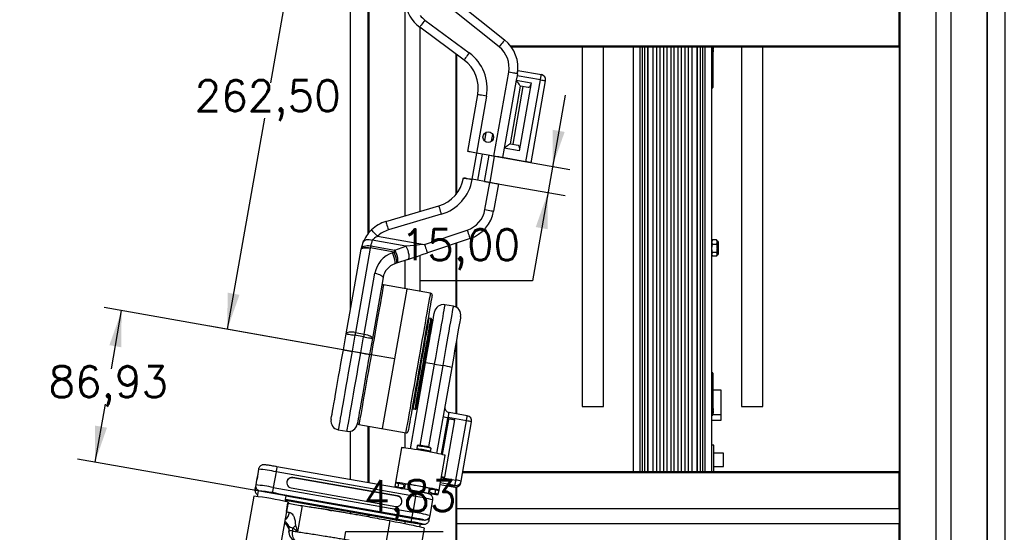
# Model space of a CAD drawing. Header units: millimetres. Extents: x 0 to 1189, y 0 to 841.
# Drawn here: x 328.1 to 439.5, y 509.5 to 567.4 of the extents above; entities that cross this region are included whole.
import ezdxf

# ---------------------------------------------------------------- set-up
doc = ezdxf.new("R2010")
doc.units = ezdxf.units.MM
doc.layers.get('0').update_dxf_attribs({"lineweight": 18})
doc.layers.add('尺寸线层', color=3, linetype='Continuous', lineweight=18)
doc.styles.get("Standard").update_dxf_attribs({"font": 'txt.shx'})
doc.dimstyles.new('ISO-25', dxfattribs={"dimtxt": 2.5, "dimasz": 2.5, "dimexe": 1.25, "dimexo": 0.625, "dimtad": 1, "dimtxsty": 'Standard', "dimcen": 2.5, "dimdle": 5, "dimadec": 0, "dimazin": 0, "dimtfac": 1, "dimtmove": 0, "dimatfit": 3, "dimfxl": 1, "dimarcsym": 0})

# ---------------------------------------------------------------- blocks, each defined once
blk = doc.blocks.new('*X6')
at = {"layer": '尺寸线层', "linetype": 'Continuous', "transparency": 16777216}
for points in [[(360.69, 584.16), (359.31, 580.26), (360.65, 580.03)], [(351.57, 532.46), (351.61, 536.6), (352.95, 536.36)]]:
    blk.add_hatch(color=0, dxfattribs=at).paths.add_polyline_path(points, flags=0)
at = {"layer": '尺寸线层', "color": 0, "linetype": 'Continuous', "transparency": 16777216}
for p, q in [((356.48, 560.31), (360.69, 584.16)), ((373.75, 581.86), (358.72, 584.51)), ((355.78, 556.31), (351.57, 532.46)), ((367.84, 529.59), (349.6, 532.81))]:
    blk.add_line(p, q, dxfattribs=at)
at = {"layer": '尺寸线层', "color": 0, "transparency": 16777216, "insert": (356.13, 558.31), "char_height": 3.5, "width": 25, "attachment_point": 5}
blk.add_mtext('262,50', dxfattribs=at)
blk = doc.blocks.new('*X7')
at = {"layer": '尺寸线层', "linetype": 'Continuous', "transparency": 16777216}
for points in [[(339.63, 534.57), (339.59, 530.43), (338.25, 530.67)], [(336.61, 517.45), (337.98, 521.35), (336.64, 521.58)]]:
    blk.add_hatch(color=0, dxfattribs=at).paths.add_polyline_path(points, flags=0)
at = {"layer": '尺寸线层', "color": 0, "linetype": 'Continuous', "transparency": 16777216}
for p, q in [((367.84, 529.59), (337.66, 534.91)), ((338.47, 528.01), (339.63, 534.57)), ((337.76, 524.01), (336.61, 517.45)), ((358.22, 513.63), (334.64, 517.79))]:
    blk.add_line(p, q, dxfattribs=at)
at = {"layer": '尺寸线层', "color": 0, "transparency": 16777216, "insert": (338.12, 526.01), "char_height": 3.5, "width": 20, "attachment_point": 5}
blk.add_mtext('86,93', dxfattribs=at)
blk = doc.blocks.new('*X10')
at = {"layer": '尺寸线层', "linetype": 'Continuous', "transparency": 16777216}
for points in [[(388.31, 550.86), (389.69, 554.76), (388.35, 555)], [(387.79, 547.91), (387.76, 543.77), (386.42, 544.01)]]:
    blk.add_hatch(color=0, dxfattribs=at).paths.add_polyline_path(points, flags=0)
at = {"layer": '尺寸线层', "color": 0, "linetype": 'Continuous', "transparency": 16777216}
for p, q in [((389.73, 558.9), (386.04, 537.95)), ((381.15, 552.12), (390.28, 550.51)), ((380.63, 549.17), (389.76, 547.56)), ((386.04, 537.95), (373.29, 537.95))]:
    blk.add_line(p, q, dxfattribs=at)
at = {"layer": '尺寸线层', "color": 0, "transparency": 16777216, "insert": (377.91, 541.48), "char_height": 3.5, "width": 18.5, "attachment_point": 5}
blk.add_mtext('15,00', dxfattribs=at)
blk = doc.blocks.new('*X11')
at = {"layer": '尺寸线层', "linetype": 'Continuous', "transparency": 16777216}
for points in [[(363.36, 500.52), (363.4, 504.66), (364.74, 504.42)], [(363.19, 499.57), (361.81, 495.67), (363.15, 495.44)]]:
    blk.add_hatch(color=0, dxfattribs=at).paths.add_polyline_path(points, flags=0)
at = {"layer": '尺寸线层', "color": 0, "linetype": 'Continuous', "transparency": 16777216}
for p, q in [((361.77, 491.54), (364.97, 509.61)), ((364.97, 509.61), (375.97, 509.61)), ((365.72, 500.11), (361.39, 500.87)), ((365.55, 499.15), (361.22, 499.92))]:
    blk.add_line(p, q, dxfattribs=at)
at = {"layer": '尺寸线层', "color": 0, "transparency": 16777216, "insert": (372.22, 513.14), "char_height": 3.5, "width": 15, "attachment_point": 5}
blk.add_mtext('4,83', dxfattribs=at)

msp = doc.modelspace()

# ---------------------------------------------------------------- linework, layer by layer
at = {"color": 7, "linetype": 'Continuous', "lineweight": 15}
for p, q in [((365.474, 534.6265), (365.474, 633.3483)), ((439.474, 455.3483), (439.474, 633.3483)), ((367.474, 543.2373), (367.474, 631.3483)), ((371.624, 631.3483), (371.624, 545.2772)), ((431.624, 631.3483), (431.624, 455.3483)), ((433.324, 631.3483), (433.324, 455.3483)), ((437.474, 455.3483), (437.474, 631.3483)), ((377.3279, 569.6077), (382.9052, 565.1537)), ((382.2812, 564.3723), (377.269, 568.375)), ((427.474, 564.4483), (427.474, 568.4983)), ((373.902, 567.4031), (378.9107, 563.6881)), ((378.3149, 562.8849), (373.3062, 566.5999)), ((373.324, 566.5868), (373.324, 545.7829)), ((377.474, 563.5086), (377.474, 547.7903)), ((427.474, 564.3483), (383.6674, 564.3483)), ((391.674, 564.3483), (391.674, 523.7483)), ((394.074, 523.7483), (394.074, 564.3483)), ((397.424, 564.3483), (397.424, 516.3483)), ((398.474, 516.3483), (398.474, 564.3483)), ((399.074, 564.3483), (399.074, 516.3483)), ((399.674, 516.3483), (399.674, 564.3483)), ((400.074, 564.3483), (400.074, 516.3483)), ((400.474, 516.3483), (400.474, 564.3483)), ((400.874, 564.3483), (400.874, 516.3483)), ((401.274, 516.3483), (401.274, 564.3483)), ((401.674, 564.3483), (401.674, 516.3483)), ((402.074, 516.3483), (402.074, 564.3483)), ((402.474, 564.3483), (402.474, 516.3483)), ((402.874, 516.3483), (402.874, 564.3483)), ((403.274, 564.3483), (403.274, 516.3483)), ((403.674, 516.3483), (403.674, 564.3483)), ((404.074, 564.3483), (404.074, 516.3483)), ((404.674, 516.3483), (404.674, 564.3483)), ((405.274, 564.3483), (405.274, 516.3483)), ((406.324, 516.3483), (406.324, 564.3483)), ((406.444, 564.3483), (406.444, 559.7883)), ((406.524, 564.2983), (406.444, 564.2983)), ((406.444, 564.0883), (406.524, 564.0883)), ((406.524, 564.0083), (406.444, 564.0083)), ((406.444, 563.7983), (406.524, 563.7983)), ((406.524, 564.0883), (406.524, 564.2983)), ((406.524, 563.7983), (406.524, 564.0083)), ((409.674, 564.3483), (409.674, 523.7483)), ((412.074, 523.7483), (412.074, 564.3483)), ((427.474, 564.3483), (427.474, 564.4483)), ((427.474, 564.3483), (427.474, 516.3483)), ((381.6921, 552.0279), (383.3635, 561.5071)), ((384.3484, 561.3335), (384.3092, 561.1115)), ((384.4134, 561.7023), (387.0545, 561.2366)), ((384.2224, 560.6191), (382.8679, 552.9375)), ((384.3092, 561.1115), (384.2224, 560.6191)), ((384.2224, 560.6191), (385.9109, 560.3213)), ((386.9503, 560.6458), (384.3092, 561.1115)), ((385.9109, 560.3213), (384.5564, 552.6398)), ((385.318, 551.3886), (386.9503, 560.6458)), ((385.9089, 551.2844), (387.5412, 560.5416)), ((383.5503, 553.4265), (384.6964, 559.9262)), ((384.9609, 559.8796), (383.8148, 553.3798)), ((385.564, 559.7732), (384.6964, 559.9262)), ((406.404, 559.7483), (406.324, 559.7483)), ((406.404, 559.7883), (406.444, 559.7883)), ((406.404, 559.7483), (406.404, 559.7883)), ((378.7377, 552.5489), (379.8712, 558.9775)), ((380.856, 558.8039), (379.7225, 552.3752)), ((379.2508, 549.4121), (379.7717, 552.3665)), ((381.6921, 552.0279), (379.7225, 552.3752)), ((382.8679, 552.9375), (382.6769, 551.8543)), ((384.5564, 552.6398), (382.8679, 552.9375)), ((383.5503, 553.4265), (384.4179, 553.2735)), ((381.7413, 552.0192), (381.2204, 549.0648)), ((385.318, 551.3886), (382.6769, 551.8543)), ((378.2611, 549.5583), (378.266, 549.5858)), ((379.2508, 549.4121), (379.2459, 549.3847)), ((381.2204, 549.0648), (379.2508, 549.4121)), ((380.6777, 545.9868), (381.2204, 549.0648)), ((382.2052, 548.8912), (381.6625, 545.8132)), ((369.4851, 544.641), (375.4623, 546.4189)), ((375.7474, 545.4604), (369.7702, 543.6825)), ((373.8554, 542.0398), (378.6806, 543.6646)), ((371.7561, 541.8467), (367.9566, 542.5167)), ((368.5518, 542.9749), (373.8554, 542.0398)), ((378.9998, 542.7169), (374.1745, 541.0921)), ((406.3946, 542.5707), (406.324, 542.4483)), ((406.324, 542.3181), (406.3954, 542.5707)), ((406.3954, 542.0654), (406.324, 542.3181)), ((406.3954, 542.5707), (406.3867, 542.5452)), ((406.8338, 542.5707), (406.3954, 542.5707)), ((406.8338, 542.5707), (406.9053, 542.3181)), ((406.8426, 542.5452), (406.8338, 542.5707)), ((406.9053, 542.3181), (406.8338, 542.0654)), ((406.9053, 542.4483), (406.8346, 542.5707)), ((406.9053, 542.3181), (406.9053, 542.4483)), ((406.9053, 541.6483), (406.9053, 542.3181)), ((365.0036, 531.9588), (366.6863, 541.5016)), ((367.7259, 541.6392), (366.0433, 532.0964)), ((370.4396, 541.1823), (367.7297, 541.6601)), ((367.7711, 541.8951), (370.481, 541.4173)), ((370.481, 541.4173), (371.7561, 541.8467)), ((377.474, 542.2031), (377.474, 534.9318)), ((406.324, 541.6043), (406.3954, 542.0654)), ((406.3954, 541.1431), (406.324, 541.6043)), ((406.3954, 542.0654), (406.8338, 542.0654)), ((406.8338, 542.0654), (406.9046, 541.6483)), ((406.9053, 541.6043), (406.8338, 541.1431)), ((406.9046, 541.6483), (406.9053, 541.6043)), ((406.9053, 540.9345), (406.9053, 541.6043)), ((407.0573, 541.6483), (407.0573, 542.315)), ((407.0573, 540.9816), (407.0573, 541.6483)), ((370.2363, 541.1138), (370.4396, 541.1823)), ((371.9789, 540.3527), (370.7038, 539.9234)), ((371.624, 540.2332), (371.624, 537.0487)), ((373.324, 540.8057), (373.324, 536.7489)), ((406.324, 540.9345), (406.3954, 541.1431)), ((406.3954, 540.726), (406.324, 540.9345)), ((406.324, 540.8483), (406.3946, 540.726)), ((406.8338, 541.1431), (406.3954, 541.1431)), ((406.8338, 540.726), (406.3954, 540.726)), ((406.8338, 541.1431), (406.9053, 540.9345)), ((406.9053, 540.9345), (406.8338, 540.726)), ((406.8346, 540.726), (406.9053, 540.8483)), ((406.9053, 540.8483), (406.9053, 540.9345)), ((370.7038, 539.9234), (370.5005, 539.8549)), ((367.0281, 531.9227), (368.2393, 538.7916)), ((369.1692, 538.3068), (367.958, 531.4378)), ((374.543, 536.5339), (369.225, 537.4716)), ((377.1268, 535.0629), (376.142, 535.2366)), ((374.5886, 533.6827), (374.3522, 533.7244)), ((364.6845, 530.1489), (365.0036, 531.9588)), ((365.9884, 531.7851), (365.6693, 529.9752)), ((366.9732, 531.6115), (365.9884, 531.7851)), ((366.0433, 532.0964), (367.0281, 531.9227)), ((366.6541, 529.8016), (366.9732, 531.6115)), ((367.958, 531.4378), (367.6389, 529.6279)), ((377.474, 531.2731), (377.474, 522.9129)), ((365.6693, 529.9752), (366.6541, 529.8016)), ((372.2579, 518.9676), (373.9701, 528.6777)), ((374.9596, 528.5309), (375.9444, 528.3573)), ((376.9245, 528.1568), (375.2123, 518.4466)), ((406.324, 527.5483), (406.404, 527.5483)), ((406.404, 527.5083), (406.404, 527.5483)), ((406.404, 527.5083), (406.404, 522.7883)), ((406.404, 527.5083), (406.444, 527.5083)), ((406.444, 527.5083), (406.444, 522.7883)), ((373.324, 525.0364), (373.324, 525.0136)), ((407.374, 525.5683), (406.444, 525.5683)), ((407.374, 522.8028), (407.374, 525.5683)), ((372.5463, 523.4824), (372.7826, 523.4407)), ((391.674, 523.7483), (392.874, 523.7483)), ((392.874, 523.7483), (394.074, 523.7483)), ((406.524, 523.4983), (406.444, 523.4983)), ((406.524, 523.2883), (406.524, 523.4983)), ((409.674, 523.7483), (410.874, 523.7483)), ((410.874, 523.7483), (412.074, 523.7483)), ((376.4521, 522.399), (375.7362, 518.3391)), ((376.5338, 522.486), (376.5165, 522.3875)), ((376.5165, 522.3875), (377.2889, 522.2513)), ((378.5841, 522.1245), (376.5338, 522.486)), ((378.6854, 522.6993), (376.6352, 523.0608)), ((378.6854, 522.6993), (378.6854, 522.699)), ((406.324, 522.7483), (406.404, 522.7483)), ((406.444, 522.7883), (406.404, 522.7883)), ((406.404, 522.7483), (406.404, 522.7883)), ((406.444, 523.2883), (406.524, 523.2883)), ((406.524, 523.2083), (406.444, 523.2083)), ((406.444, 522.9983), (406.524, 522.9983)), ((407.374, 522.8028), (406.444, 522.8028)), ((406.524, 522.9983), (406.524, 523.2083)), ((407.374, 522.2083), (407.374, 522.8028)), ((366.4467, 521.7147), (371.7646, 520.777)), ((367.474, 515.1255), (367.474, 521.5336)), ((376.5524, 522.2705), (375.8546, 518.313)), ((376.1432, 515.754), (377.2889, 522.2513)), ((376.5335, 522.163), (376.4786, 522.1727)), ((377.4037, 515.4303), (378.5841, 522.1245)), ((377.9917, 515.31), (379.1721, 522.0042)), ((406.324, 522.2083), (407.374, 522.2083)), ((364.1064, 521.112), (365.0912, 520.9383)), ((365.474, 515.4781), (365.474, 520.9452)), ((371.624, 520.8018), (371.624, 519.0597)), ((371.2636, 519.0875), (370.5693, 515.1497)), ((373.0344, 519.2828), (372.9754, 518.9481)), ((373.0247, 518.9394), (373.0082, 518.846)), ((373.1506, 519.3643), (373.0348, 519.2833)), ((374.5902, 519.0091), (374.5091, 519.1248)), ((374.5314, 518.6737), (374.5904, 519.0084)), ((406.554, 519.3883), (406.324, 519.3883)), ((406.554, 516.3483), (406.554, 519.3883)), ((374.4657, 518.589), (374.4822, 518.6824)), ((375.4933, 514.2815), (376.1877, 518.2193)), ((407.634, 518.4533), (406.554, 518.4533)), ((407.634, 516.9633), (407.634, 518.4533)), ((372.9338, 514.1628), (357.1769, 516.9411)), ((406.554, 516.9633), (407.634, 516.9633)), ((355.0045, 516.1382), (354.877, 515.4154)), ((355.0965, 516.6599), (355.0045, 516.1382)), ((357.0756, 516.3664), (356.7631, 514.5944)), ((372.8325, 513.588), (357.0756, 516.3664)), ((358.9884, 515.6969), (358.9931, 515.7237)), ((370.8061, 513.6131), (358.9884, 515.6969)), ((370.8108, 513.64), (358.9931, 515.7237)), ((375.7647, 515.8208), (376.1432, 515.754)), ((427.474, 516.3483), (378.1748, 516.3483)), ((427.474, 516.2483), (427.474, 516.3483)), ((427.474, 512.1983), (427.474, 516.2483)), ((354.784, 514.8879), (354.6988, 514.4046)), ((354.8768, 515.4144), (354.784, 514.8879)), ((356.7631, 514.5944), (372.52, 511.816)), ((358.7848, 514.5424), (370.6025, 512.4586)), ((370.5693, 515.1497), (370.4841, 514.6664)), ((371.4853, 514.5857), (371.5377, 514.8831)), ((371.6526, 514.9587), (371.5551, 514.4059)), ((375.6082, 514.9327), (377.2645, 514.6407)), ((377.2645, 514.6407), (377.2645, 514.6409)), ((377.2967, 514.8235), (377.3391, 514.8174)), ((377.474, 514.6409), (377.474, 512.1983)), ((377.9595, 515.1274), (377.9917, 515.31)), ((354.5584, 513.6082), (353.5169, 507.7015)), ((355.0738, 514.2278), (354.958, 513.5709)), ((358.1093, 513.0153), (358.2252, 513.6722)), ((358.2185, 513.6343), (372.3997, 511.1338)), ((370.8061, 513.6131), (370.8108, 513.64)), ((372.8325, 513.588), (372.52, 511.816)), ((374.3059, 513.8818), (374.41, 514.4725)), ((374.4397, 514.0648), (374.4921, 514.3621)), ((375.4081, 513.7981), (375.4933, 514.2815)), ((358.4374, 512.938), (357.3959, 507.0314)), ((358.1333, 513.151), (372.3145, 510.6504)), ((358.2479, 511.8614), (358.4215, 512.8458)), ((360.0132, 512.544), (359.4925, 509.5906)), ((374.4802, 511.415), (374.7926, 513.187)), ((365.474, 511.6664), (365.474, 511.8566)), ((367.474, 511.3034), (367.474, 511.504)), ((374.3949, 510.9316), (374.4802, 511.415)), ((427.474, 512.1983), (377.474, 512.1983)), ((377.474, 512.1983), (377.474, 510.4983)), ((427.474, 512.1983), (427.474, 510.4983)), ((369.9165, 510.8459), (369.3957, 507.8926)), ((371.624, 510.7722), (371.624, 510.5156)), ((372.3145, 510.6507), (372.3145, 510.6504)), ((372.3998, 511.134), (372.3997, 511.1338)), ((373.324, 510.4847), (373.324, 510.1507)), ((427.474, 510.4983), (377.474, 510.4983)), ((377.474, 510.4983), (377.474, 506.4483)), ((427.474, 506.4483), (427.474, 510.4983)), ((358.5103, 509.5305), (358.5445, 509.7241)), ((373.8232, 509.9928), (373.299, 507.0199))]:
    msp.add_line(p, q, dxfattribs=at)
at = {"color": 8, "linetype": 'Continuous', "lineweight": 15}
for p, q in [((367.574, 631.3483), (367.574, 543.3592)), ((427.574, 631.3483), (427.574, 455.3483)), ((437.374, 631.3483), (437.374, 455.3483)), ((377.374, 563.5828), (377.374, 547.6674)), ((427.474, 564.4483), (383.5939, 564.4483)), ((398.224, 516.3483), (398.224, 564.3483)), ((398.7384, 516.3483), (398.7384, 564.3483)), ((399.0454, 564.3483), (399.0454, 516.3483)), ((404.7025, 516.3483), (404.7025, 564.3483)), ((405.0096, 564.3483), (405.0096, 516.3483)), ((405.524, 564.3483), (405.524, 516.3483)), ((406.404, 564.3483), (406.404, 559.7883)), ((406.324, 559.7883), (406.404, 559.7883)), ((380.7945, 554.7119), (380.6253, 553.752)), ((381.4288, 553.7022), (381.5667, 554.4839)), ((380.3626, 552.2623), (379.8417, 549.3079)), ((380.6295, 549.169), (381.1505, 552.1234)), ((377.374, 542.1695), (377.374, 534.9853)), ((377.374, 530.706), (377.374, 522.9305)), ((374.9596, 528.5309), (373.3396, 519.3436)), ((374.3244, 519.17), (375.9444, 528.3573)), ((406.324, 527.5083), (406.404, 527.5083)), ((406.404, 522.7883), (406.324, 522.7883)), ((367.574, 521.516), (367.574, 515.1078)), ((375.7474, 515.7223), (377.4037, 515.4303)), ((427.474, 516.2483), (378.1572, 516.2483)), ((370.8691, 514.6353), (370.9418, 515.0472)), ((375.6082, 514.9329), (377.2645, 514.6409)), ((377.2967, 514.8235), (375.6404, 515.1155)), ((377.374, 514.6316), (377.374, 455.3483)), ((372.413, 511.2092), (357.4189, 513.8531)), ((358.2185, 513.6346), (372.3998, 511.134)), ((375.1082, 514.3125), (375.0356, 513.9007)), ((358.1333, 513.1512), (372.3145, 510.6507)), ((372.3278, 510.7258), (358.1466, 513.2264)), ((358.2479, 511.8614), (358.2431, 511.8361)), ((367.574, 511.4863), (367.574, 511.285))]:
    msp.add_line(p, q, dxfattribs=at)
for p, q in [((369.1056, 521.2459), (371.884, 537.0028)), ((370.4948, 529.1243), (367.8358, 529.5932))]:
    msp.add_line(p, q)
at = {"color": 7, "linetype": 'Continuous', "lineweight": 15}
for points in [[(373.902, 567.4031), (373.7858, 567.2464), (373.674, 567.0957), (373.571, 566.9569), (373.4807, 566.8352), (373.4066, 566.7353), (373.3516, 566.661), (373.3177, 566.6153), (373.3062, 566.5999)], [(382.9052, 565.1537), (382.8932, 565.1387), (382.8577, 565.0943), (382.8, 565.022), (382.7224, 564.9249), (382.6279, 564.8064), (382.52, 564.6713), (382.4029, 564.5248), (382.2812, 564.3723)], [(378.9107, 563.6881), (378.7944, 563.5313), (378.6827, 563.3807), (378.5797, 563.2418), (378.4894, 563.1201), (378.4153, 563.0202), (378.3603, 562.946), (378.3264, 562.9003), (378.3149, 562.8849)], [(384.3484, 561.3335), (384.3294, 561.3368), (384.2734, 561.3467), (384.1824, 561.3628), (384.0599, 561.3844), (383.9107, 561.4107), (383.7404, 561.4407), (383.5557, 561.4733), (383.3635, 561.5071)], [(384.3484, 561.3335), (384.3622, 561.4119), (384.3748, 561.4838), (384.3861, 561.5474), (384.3956, 561.6015), (384.4033, 561.6449), (384.4088, 561.6766), (384.4122, 561.6959), (384.4134, 561.7023)], [(386.9503, 560.6458), (386.9706, 560.761), (386.9902, 560.8719), (387.0082, 560.974), (387.024, 561.0636), (387.037, 561.1371), (387.0466, 561.1917), (387.0525, 561.2253), (387.0545, 561.2366)], [(380.856, 558.8039), (380.6639, 558.8378), (380.4792, 558.8704), (380.3089, 558.9004), (380.1597, 558.9267), (380.0372, 558.9483), (379.9462, 558.9643), (379.8902, 558.9742), (379.8712, 558.9775)], [(379.7225, 552.3752), (379.5304, 552.4091), (379.3456, 552.4417), (379.1754, 552.4717), (379.0261, 552.498), (378.9036, 552.5196), (378.8126, 552.5356), (378.7566, 552.5455), (378.7377, 552.5489)], [(382.6769, 551.8543), (382.658, 551.8576), (382.6019, 551.8675), (382.5109, 551.8835), (382.3885, 551.9051), (382.2392, 551.9314), (382.069, 551.9615), (381.8842, 551.994), (381.6921, 552.0279)], [(385.9089, 551.2844), (385.9047, 551.2851), (385.8707, 551.2911), (385.8046, 551.3028), (385.7101, 551.3194), (385.5929, 551.3401), (385.4596, 551.3636), (385.318, 551.3886)], [(378.2611, 549.5583), (378.2801, 549.555), (378.3361, 549.5451), (378.4271, 549.529), (378.5496, 549.5074), (378.6988, 549.4811), (378.8691, 549.4511), (379.0538, 549.4185), (379.2459, 549.3847)], [(378.266, 549.5858), (378.2849, 549.5824), (378.3409, 549.5725), (378.4319, 549.5565), (378.5544, 549.5349), (378.7036, 549.5086), (378.8739, 549.4785), (379.0587, 549.446), (379.2508, 549.4121)], [(381.2204, 549.0648), (381.4125, 549.0309), (381.5973, 548.9983), (381.7675, 548.9683), (381.9168, 548.942), (382.0392, 548.9204), (382.1302, 548.9044), (382.1863, 548.8945), (382.2052, 548.8912)], [(375.4623, 546.4189), (375.4678, 546.4005), (375.484, 546.346), (375.5104, 546.2574), (375.5458, 546.1382), (375.589, 545.9929), (375.6383, 545.8272), (375.6918, 545.6474), (375.7474, 545.4604)], [(380.6777, 545.9868), (380.8698, 545.953), (381.0545, 545.9204), (381.2248, 545.8903), (381.374, 545.864), (381.4965, 545.8425), (381.5875, 545.8264), (381.6435, 545.8165), (381.6625, 545.8132)], [(369.4851, 544.641), (369.4905, 544.6226), (369.5068, 544.568), (369.5331, 544.4795), (369.5686, 544.3602), (369.6118, 544.215), (369.6611, 544.0493), (369.7145, 543.8695), (369.7702, 543.6825)], [(368.5518, 542.9749), (368.417, 543.1159), (368.2873, 543.2515), (368.1678, 543.3764), (368.0631, 543.4859), (367.9771, 543.5758), (367.9132, 543.6426), (367.8739, 543.6837), (367.8606, 543.6976)], [(378.6806, 543.6646), (378.7429, 543.4797), (378.8028, 543.302), (378.8579, 543.1381), (378.9063, 542.9945), (378.946, 542.8766), (378.9755, 542.7891), (378.9936, 542.7351), (378.9998, 542.7169)], [(366.9385, 542.3582), (366.9916, 542.4422), (367.073, 542.5109), (367.1801, 542.5619), (367.3095, 542.5936), (367.4568, 542.605), (367.6173, 542.5956), (367.7857, 542.5659), (367.9566, 542.5167)], [(366.6863, 541.5016), (366.7159, 541.559), (366.7822, 541.6075), (366.8827, 541.6452), (367.0135, 541.6708), (367.1696, 541.6832), (367.3449, 541.6819), (367.5328, 541.667), (367.7259, 541.6392)], [(366.6913, 541.5295), (366.7296, 541.6322), (366.804, 541.7241), (366.9118, 541.8016), (367.0487, 541.8619), (367.2096, 541.9025), (367.3882, 541.9219), (367.5778, 541.9194), (367.7711, 541.8951)], [(366.6913, 541.5295), (366.7212, 541.5866), (366.7877, 541.6346), (366.8882, 541.6716), (367.0189, 541.6963), (367.1747, 541.7076), (367.3496, 541.7052), (367.537, 541.6892), (367.7297, 541.6601)], [(367.7711, 541.8951), (367.7663, 541.8676), (367.7613, 541.8394), (367.7563, 541.8107), (367.7511, 541.7814), (367.7459, 541.7517), (367.7405, 541.7216), (367.7352, 541.691), (367.7297, 541.6601)], [(370.481, 541.4173), (370.4761, 541.3897), (370.4712, 541.3616), (370.4661, 541.3329), (370.461, 541.3036), (370.4557, 541.2739), (370.4504, 541.2438), (370.445, 541.2132), (370.4396, 541.1823)], [(370.481, 541.4173), (370.5855, 541.1984), (370.6765, 540.9574), (370.7478, 540.7107), (370.7948, 540.4747), (370.8143, 540.2654), (370.8048, 540.0968), (370.7672, 539.9801), (370.7038, 539.9234)], [(373.8554, 542.0398), (373.301, 541.9888), (372.7587, 541.9389), (372.2399, 541.8912), (371.7561, 541.8467)], [(371.7561, 541.8467), (371.8605, 541.6278), (371.9515, 541.3868), (372.0229, 541.1401), (372.0699, 540.9041), (372.0893, 540.6948), (372.0799, 540.5261), (372.0422, 540.4095), (371.9789, 540.3527)], [(373.8554, 542.0398), (373.9176, 541.8549), (373.9775, 541.6771), (374.0327, 541.5133), (374.081, 541.3696), (374.1207, 541.2518), (374.1502, 541.1642), (374.1684, 541.1103), (374.1745, 541.0921)], [(370.5005, 539.8549), (370.5263, 539.8917), (370.5336, 539.9771), (370.5222, 540.1066), (370.4925, 540.2731), (370.4463, 540.4679), (370.3859, 540.6806), (370.3147, 540.8998), (370.2363, 541.1138)], [(370.7038, 539.9234), (370.7295, 539.9602), (370.7369, 540.0456), (370.7254, 540.175), (370.6958, 540.3416), (370.6496, 540.5364), (370.5892, 540.7491), (370.5179, 540.9683), (370.4396, 541.1823)], [(371.9789, 540.3527), (372.4849, 540.5231), (373.0275, 540.7058), (373.5947, 540.8968), (374.1745, 541.0921)], [(368.2393, 538.7916), (368.4303, 538.7518), (368.612, 538.7015), (368.7771, 538.6427), (368.9196, 538.5777), (369.0337, 538.5089), (369.1152, 538.4391), (369.161, 538.3708), (369.1692, 538.3068)], [(374.7052, 536.3023), (374.7037, 536.2936), (374.6914, 536.2241), (374.667, 536.0857), (374.6307, 535.8798), (374.5828, 535.6081), (374.5238, 535.2731), (374.4541, 534.8779), (374.3744, 534.4261), (374.2854, 533.9216), (374.188, 533.3692), (374.083, 532.7737), (373.9714, 532.1406), (373.8542, 531.4757), (373.7324, 530.7849), (373.6071, 530.0745), (373.4795, 529.3509), (373.3508, 528.6208), (373.222, 527.8906), (373.0944, 527.167), (372.9692, 526.4566), (372.8474, 525.7658), (372.7301, 525.1009), (372.6185, 524.4678), (372.5135, 523.8724), (372.4161, 523.3199), (372.3271, 522.8155), (372.2475, 522.3636), (372.1778, 521.9684), (372.1187, 521.6334), (372.0708, 521.3618), (372.0345, 521.1558), (372.0101, 521.0174), (371.9978, 520.948), (371.9963, 520.9393)], [(374.6697, 533.5669), (374.6662, 533.547), (374.6507, 533.4592), (374.623, 533.3023), (374.5836, 533.0787), (374.5329, 532.7914), (374.4718, 532.4445), (374.401, 532.0428), (374.3215, 531.592), (374.2344, 531.0985), (374.1411, 530.569), (374.0427, 530.0112), (373.9407, 529.4328), (373.8365, 528.8419), (373.7316, 528.2468), (373.6274, 527.6559), (373.5254, 527.0775), (373.4271, 526.5197), (373.3337, 525.9902), (373.2467, 525.4967), (373.1672, 525.0459), (373.0964, 524.6442), (373.0352, 524.2973), (372.9846, 524.01), (372.9451, 523.7864), (372.9175, 523.6295), (372.902, 523.5417), (372.8985, 523.5218)], [(373.9701, 528.6777), (374.0825, 529.3154), (374.1933, 529.9437), (374.3011, 530.5553), (374.4048, 531.1429), (374.5029, 531.6998), (374.5946, 532.2194), (374.6785, 532.6955), (374.7538, 533.1227), (374.8196, 533.4959), (374.8751, 533.8107), (374.9197, 534.0634), (374.9528, 534.251), (374.974, 534.3715), (374.9832, 534.4233), (374.9835, 534.4254)], [(377.938, 533.9045), (377.9376, 533.9024), (377.9285, 533.8505), (377.9072, 533.7301), (377.8741, 533.5424), (377.8296, 533.2897), (377.7741, 532.9749), (377.7083, 532.6018), (377.6329, 532.1746), (377.549, 531.6985), (377.4574, 531.1789), (377.3592, 530.622), (377.2556, 530.0343), (377.1477, 529.4228), (377.0369, 528.7944), (376.9245, 528.1568)], [(366.0433, 532.0964), (365.8501, 532.1243), (365.6622, 532.1391), (365.4869, 532.1404), (365.3308, 532.128), (365.2001, 532.1024), (365.0996, 532.0647), (365.0332, 532.0162), (365.0036, 531.9588)], [(365.0036, 531.9588), (365.0225, 531.9555), (365.0786, 531.9456), (365.1696, 531.9295), (365.292, 531.9079), (365.4413, 531.8816), (365.6115, 531.8516), (365.7963, 531.819), (365.9884, 531.7851)], [(366.0433, 532.0964), (366.0366, 532.0586), (366.0299, 532.0203), (366.0231, 531.9817), (366.0162, 531.9428), (366.0093, 531.9036), (366.0023, 531.8642), (365.9954, 531.8247), (365.9884, 531.7851)], [(367.0281, 531.9227), (367.0214, 531.8849), (367.0147, 531.8467), (367.0079, 531.8081), (367.001, 531.7691), (366.9941, 531.73), (366.9872, 531.6906), (366.9802, 531.6511), (366.9732, 531.6115)], [(366.9732, 531.6115), (367.1653, 531.5776), (367.3501, 531.545), (367.5203, 531.515), (367.6696, 531.4887), (367.792, 531.4671), (367.8831, 531.4511), (367.9391, 531.4412), (367.958, 531.4378)], [(367.0281, 531.9227), (367.2192, 531.8829), (367.4008, 531.8326), (367.566, 531.7738), (367.7084, 531.7088), (367.8225, 531.64), (367.9041, 531.5702), (367.9498, 531.5019), (367.958, 531.4378)], [(363.2953, 522.2704), (363.302, 522.3083), (363.322, 522.4218), (363.3551, 522.6097), (363.401, 522.8701), (363.4593, 523.2007), (363.5294, 523.5982), (363.6106, 524.0587), (363.7022, 524.5779), (363.8032, 525.1508), (363.9127, 525.7718), (364.0296, 526.435), (364.1528, 527.1339), (364.2812, 527.8619), (364.4134, 528.6119), (364.5483, 529.3766), (364.6845, 530.1489)], [(364.6845, 530.1489), (364.7034, 530.1455), (364.7594, 530.1356), (364.8504, 530.1196), (364.9729, 530.098), (365.1221, 530.0717), (365.2924, 530.0417), (365.4771, 530.0091), (365.6693, 529.9752)], [(365.6693, 529.9752), (365.5251, 529.1574), (365.3821, 528.3466), (365.2416, 527.5497), (365.1047, 526.7734), (364.9727, 526.0245), (364.8465, 525.3093), (364.7274, 524.6339), (364.6164, 524.0041), (364.5143, 523.4252), (364.4221, 522.9022), (364.3405, 522.4395), (364.2703, 522.0411), (364.212, 521.7105), (364.1661, 521.4503), (364.133, 521.2629), (364.1131, 521.1498), (364.1064, 521.112)], [(365.0912, 520.9383), (365.0979, 520.9761), (365.1179, 521.0892), (365.1509, 521.2767), (365.1968, 521.5368), (365.2551, 521.8675), (365.3253, 522.2659), (365.4069, 522.7285), (365.4991, 523.2515), (365.6012, 523.8304), (365.7123, 524.4603), (365.8313, 525.1357), (365.9575, 525.8509), (366.0895, 526.5998), (366.2264, 527.376), (366.3669, 528.1729), (366.5099, 528.9838), (366.6541, 529.8016)], [(367.6389, 529.6279), (367.5027, 528.8557), (367.3679, 528.0909), (367.2356, 527.3409), (367.1073, 526.613), (366.984, 525.914), (366.8671, 525.2509), (366.7576, 524.6299), (366.6566, 524.057), (366.565, 523.5378), (366.4838, 523.0772), (366.4137, 522.6798), (366.3554, 522.3492), (366.3095, 522.0887), (366.2764, 521.9008), (366.2564, 521.7874), (366.2497, 521.7495)], [(366.6541, 529.8016), (366.8462, 529.7677), (367.0309, 529.7351), (367.2012, 529.7051), (367.3504, 529.6788), (367.4729, 529.6572), (367.5639, 529.6411), (367.62, 529.6313), (367.6389, 529.6279)], [(377.2889, 522.2513), (377.0032, 522.2778), (376.7862, 522.2917), (376.6393, 522.2928), (376.5635, 522.2811), (376.5524, 522.2705)], [(376.1877, 518.2193), (376.1712, 518.2305), (376.0875, 518.2568), (375.9351, 518.2946), (375.7186, 518.3429), (375.4442, 518.4001), (375.1199, 518.4648), (374.7551, 518.5349), (374.3604, 518.6084), (373.9472, 518.6833), (373.5276, 518.7573), (373.1138, 518.8282), (372.7178, 518.8941), (372.351, 518.953), (372.0241, 519.0032), (371.7467, 519.0432), (371.5267, 519.072), (371.3706, 519.0885), (371.2829, 519.0924), (371.2636, 519.0875)], [(373.0233, 518.932), (372.9773, 518.9461), (372.9958, 518.9494), (373.0815, 518.9403), (373.227, 518.9197), (373.4192, 518.8895), (373.6412, 518.8523), (373.8731, 518.8114), (374.0943, 518.7705), (374.2853, 518.7331), (374.4291, 518.7027), (374.5127, 518.6819), (374.529, 518.6725), (374.4809, 518.675)], [(370.8691, 514.6353), (370.6748, 514.6591), (370.5464, 514.6705), (370.4877, 514.6692), (370.5005, 514.6551), (370.5842, 514.6288), (370.7366, 514.591), (370.9531, 514.5427), (371.2275, 514.4855), (371.5457, 514.4221)], [(375.1082, 514.3125), (375.3026, 514.2887), (375.431, 514.2773), (375.4896, 514.2787), (375.4769, 514.2927), (375.3932, 514.319), (375.2408, 514.3568), (375.0243, 514.4051), (374.7499, 514.4624), (374.4256, 514.527), (374.0608, 514.5971), (373.666, 514.6707), (373.2529, 514.7455), (372.8333, 514.8195), (372.4195, 514.8905), (372.0234, 514.9563), (371.6566, 515.0152), (371.3298, 515.0654), (371.0523, 515.1055), (370.8324, 515.1342), (370.6763, 515.1507), (370.5885, 515.1547), (370.5718, 515.1458), (370.6265, 515.1245), (370.751, 515.0913), (370.9418, 515.0472)], [(377.2645, 514.6409), (377.0003, 514.7103), (376.8112, 514.7671), (376.6988, 514.8107), (376.664, 514.8409), (376.707, 514.8574), (376.8276, 514.8599), (377.0247, 514.8486), (377.2967, 514.8235)], [(377.2967, 514.8235), (377.2993, 514.838), (377.3057, 514.8746), (377.3158, 514.932), (377.3292, 515.0079), (377.3454, 515.0994), (377.3636, 515.203), (377.3833, 515.3147), (377.4037, 515.4303)], [(374.315, 513.9335), (374.3208, 513.9326), (374.6476, 513.8824), (374.9251, 513.8424), (375.145, 513.8137), (375.3011, 513.7971), (375.3888, 513.7932), (375.4056, 513.802), (375.3509, 513.8234), (375.2264, 513.8566), (375.0356, 513.9007)], [(372.52, 511.816), (372.4997, 511.7005), (372.48, 511.5887), (372.4617, 511.4851), (372.4456, 511.3936), (372.4322, 511.3177), (372.4221, 511.2603), (372.4156, 511.2237), (372.413, 511.2092)], [(369.9165, 510.8459), (370.5297, 510.7296), (371.108, 510.6178), (371.6447, 510.5115), (372.1335, 510.4121), (372.5687, 510.3208), (372.9454, 510.2385), (373.2591, 510.1663), (373.5062, 510.105), (373.6838, 510.0553), (373.7899, 510.0177), (373.8232, 509.9928)], [(358.505, 509.9054), (358.5253, 509.7259), (358.5103, 509.5305)], [(359.3557, 508.566), (359.2487, 508.6088), (359.1526, 508.6877), (359.0709, 508.7998), (359.0068, 508.9408), (358.9628, 509.1052), (358.9406, 509.2867), (358.941, 509.4783), (358.964, 509.6727)]]:
    msp.add_lwpolyline(points, dxfattribs=at)
at = {"color": 8, "linetype": 'Continuous', "lineweight": 15}
for points in [[(386.9503, 560.6458), (387.0919, 560.6208), (387.2251, 560.5973), (387.3424, 560.5766), (387.4369, 560.56), (387.503, 560.5483), (387.537, 560.5423), (387.5412, 560.5416)], [(369.225, 537.4716), (369.2246, 537.4695), (369.2155, 537.4176), (369.1942, 537.2969), (369.161, 537.1086), (369.1161, 536.8541), (369.06, 536.5359), (368.9932, 536.1567), (368.9161, 535.7198), (368.8296, 535.229), (368.7343, 534.6888), (368.6312, 534.1037), (368.521, 533.479), (368.4048, 532.8201), (368.2837, 532.1329), (368.1586, 531.4234), (368.0306, 530.6978), (367.901, 529.9625), (367.7707, 529.2239), (367.6411, 528.4886), (367.5131, 527.763), (367.388, 527.0535), (367.2668, 526.3663), (367.1507, 525.7074), (367.0405, 525.0827), (366.9374, 524.4976), (366.8421, 523.9574), (366.7556, 523.4666), (366.6785, 523.0297), (366.6117, 522.6505), (366.5555, 522.3322), (366.5107, 522.0778), (366.4775, 521.8895), (366.4562, 521.7688), (366.447, 521.7169), (366.4467, 521.7147)], [(371.7646, 520.777), (371.765, 520.7792), (371.7742, 520.8311), (371.7954, 520.9518), (371.8286, 521.1401), (371.8735, 521.3945), (371.9296, 521.7127), (371.9965, 522.092), (372.0735, 522.5289), (372.1601, 523.0197), (372.2553, 523.5599), (372.3585, 524.145), (372.4686, 524.7697), (372.5848, 525.4286), (372.706, 526.1158), (372.8311, 526.8253), (372.959, 527.5509), (373.0887, 528.2862), (373.2189, 529.0248), (373.3486, 529.7601), (373.4765, 530.4857), (373.6016, 531.1952), (373.7228, 531.8824), (373.839, 532.5413), (373.9491, 533.166), (374.0523, 533.7511), (374.1476, 534.2913), (374.2341, 534.7821), (374.3111, 535.219), (374.378, 535.5982), (374.4341, 535.9164), (374.479, 536.1709), (374.5122, 536.3592), (374.5335, 536.4799), (374.5426, 536.5318), (374.543, 536.5339)], [(376.142, 535.2366), (376.1417, 535.2347), (376.1326, 535.183), (376.1111, 535.0612), (376.0774, 534.8704), (376.032, 534.6126), (375.9752, 534.2905), (375.9076, 533.9073), (375.83, 533.467), (375.7431, 532.9742), (375.6478, 532.4339), (375.5451, 531.8515), (375.4361, 531.2332), (375.3218, 530.5852), (375.2035, 529.9142), (375.0824, 529.2271), (374.9596, 528.5309)], [(375.9444, 528.3573), (376.0672, 529.0535), (376.1883, 529.7406), (376.3066, 530.4116), (376.4209, 531.0596), (376.5299, 531.6779), (376.6326, 532.2602), (376.7279, 532.8006), (376.8148, 533.2934), (376.8924, 533.7336), (376.96, 534.1168), (377.0168, 534.4389), (377.0622, 534.6967), (377.0959, 534.8875), (377.1174, 535.0094), (377.1265, 535.061), (377.1268, 535.0629)], [(374.3522, 533.7244), (374.3507, 533.7157), (374.3385, 533.6466), (374.3143, 533.5093), (374.2784, 533.3056), (374.2312, 533.0383), (374.1735, 532.7111), (374.106, 532.3283), (374.0297, 531.8951), (373.9454, 531.4174), (373.8545, 530.9017), (373.7581, 530.3549), (373.6575, 529.7844), (373.5541, 529.1979), (373.4492, 528.6034), (373.3444, 528.0089), (373.241, 527.4224), (373.1404, 526.8519), (373.044, 526.3051), (372.9531, 525.7894), (372.8688, 525.3117), (372.7925, 524.8785), (372.725, 524.4957), (372.6673, 524.1685), (372.6201, 523.9012), (372.5842, 523.6975), (372.56, 523.5602), (372.5478, 523.4911), (372.5463, 523.4824)], [(372.7826, 523.4407), (372.7842, 523.4494), (372.7963, 523.5185), (372.8206, 523.6559), (372.8565, 523.8595), (372.9036, 524.1268), (372.9613, 524.4541), (373.0288, 524.8368), (373.1052, 525.27), (373.1894, 525.7477), (373.2803, 526.2634), (373.3768, 526.8102), (373.4774, 527.3807), (373.5808, 527.9672), (373.6856, 528.5617), (373.7904, 529.1562), (373.8938, 529.7427), (373.9944, 530.3132), (374.0909, 530.86), (374.1818, 531.3758), (374.266, 531.8534), (374.3424, 532.2866), (374.4099, 532.6694), (374.4676, 532.9966), (374.5147, 533.2639), (374.5506, 533.4676), (374.5749, 533.6049), (374.587, 533.6741), (374.5886, 533.6827)], [(376.5338, 522.486), (376.5541, 522.6009), (376.5735, 522.7108), (376.5912, 522.8114), (376.6066, 522.8989), (376.6192, 522.97), (376.6283, 523.0217), (376.6337, 523.0523), (376.6352, 523.0608)], [(378.5841, 522.1245), (378.6043, 522.2394), (378.6237, 522.3493), (378.6415, 522.4499), (378.6569, 522.5374), (378.6694, 522.6084), (378.6785, 522.6602), (378.6839, 522.6908), (378.6854, 522.6993)], [(357.1769, 516.9411), (357.1754, 516.9327), (357.17, 516.9021), (357.1609, 516.8503), (357.1484, 516.7793), (357.1329, 516.6918), (357.1152, 516.5912), (357.0958, 516.4813), (357.0756, 516.3664)], [(356.7631, 514.5944), (356.7427, 514.4788), (356.723, 514.3671), (356.7048, 514.2635), (356.6886, 514.172), (356.6752, 514.0961), (356.6651, 514.0387), (356.6587, 514.0021), (356.6571, 513.993)], [(377.933, 515.137), (377.9555, 515.1301), (377.9595, 515.1274)], [(372.9338, 514.1628), (372.9323, 514.1543), (372.9269, 514.1237), (372.9178, 514.072), (372.9053, 514.0009), (372.8899, 513.9134), (372.8721, 513.8128), (372.8527, 513.7029), (372.8325, 513.588)], [(372.3145, 510.6507), (372.6215, 510.5975), (372.9134, 510.5489), (373.1756, 510.5073), (373.395, 510.4747), (373.5605, 510.4529), (373.6639, 510.4429), (373.6999, 510.4451), (373.6668, 510.4596), (373.5662, 510.4855), (373.4032, 510.5216), (373.186, 510.5661), (373.0954, 510.5839)], [(372.3997, 511.1338), (372.3947, 511.1054), (372.3765, 511.0017), (372.3603, 510.9102), (372.3469, 510.8343), (372.3368, 510.777), (372.3304, 510.7403), (372.3278, 510.7258)], [(372.3998, 511.134), (372.7067, 511.0809), (372.9986, 511.0323), (373.2608, 510.9907), (373.4802, 510.9581), (373.6457, 510.9363), (373.7491, 510.9262), (373.7851, 510.9285), (373.752, 510.943), (373.6515, 510.9689), (373.4885, 511.005), (373.2712, 511.0494), (373.1807, 511.0673)], [(374.1819, 510.9945), (374.2486, 510.9786), (374.3589, 510.9488), (374.3949, 510.9316)]]:
    msp.add_lwpolyline(points, dxfattribs=at)
at = {"color": 7, "linetype": 'Continuous', "lineweight": 15}
msp.add_circle((381.0546, 554.1712), 0.6, dxfattribs=at)
for centre, radius, start, end in [((375.6892, 569.8126), 4, 185.370181, 233.434949), ((375.6892, 569.8126), 3, 219.067894, 233.434949), ((380.4091, 562.0281), 4, 350, 51.38954), ((375.932, 559.6721), 5, 350, 53.434949), ((380.4091, 562.0281), 3, 350, 51.38954), ((375.932, 559.6721), 4, 350, 53.434949), ((386.9503, 560.6458), 0.6, 350, 80), ((406.404, 559.7883), 0.04, 270, 0), ((374.3219, 550.2529), 4, 286.565051, 350), ((374.3219, 550.2529), 5, 286.565051, 350), ((377.7232, 546.5078), 3, 288.61046, 350), ((377.7232, 546.5078), 4, 288.61046, 350), ((370.6255, 540.807), 4, 106.565051, 133.726725), ((370.6255, 540.807), 3, 106.565051, 133.726725), ((370.6255, 540.807), 4, 157.183044, 169.593922), ((370.7218, 541.3533), 3, 157.183044, 169.593922), ((406.9053, 542.295), 0.1533, 7.494717, 90), ((370.6255, 540.807), 4, 169.593922, 170), ((370.6804, 541.1182), 3, 169.593922, 170), ((371.1937, 538.2707), 3, 108.61046, 170), ((406.9053, 541.0016), 0.1533, 270, 352.505283), ((371.1388, 537.9595), 2, 108.61046, 170), ((369.1903, 537.2747), 0.2, 80, 170), ((374.5083, 536.337), 0.2, 350, 80), ((375.9683, 534.2518), 1, 80, 170), ((376.9532, 534.0781), 1, 350, 80), ((374.3696, 533.8229), 0.1, 170, 260), ((374.5712, 533.5842), 0.1, 350, 80), ((374.3516, 531.9932), 0.2, 350, 68.463041), ((373.12, 519.5387), 9.1785, 78.438042, 84.685882), ((374.5957, 519.2692), 9.1876, 75.31679, 81.558385), ((406.404, 527.5083), 0.04, 0, 90), ((373.1378, 525.1094), 0.2, 271.536959, 350), ((372.5289, 523.3839), 0.1, 80, 170), ((372.8, 523.5392), 0.1, 260, 350), ((376.7394, 523.6516), 0.6, 170, 260), ((377.3441, 527.9437), 5.5175, 255.319606, 261.555581), ((381.2066, 548.9514), 26.9747, 259.848261, 259.987114), ((378.5812, 522.1084), 0.6, 350, 80), ((406.404, 522.7883), 0.04, 270, 0), ((364.2801, 522.0968), 1, 170, 260), ((365.2649, 521.9231), 1, 260, 350), ((366.4814, 521.9117), 0.2, 170, 260), ((371.961, 496.5115), 26.0558, 80.015549, 80.159298), ((371.7993, 520.974), 0.2, 260, 350), ((372.128, 509.5924), 9.3899, 75.480237, 84.52036), ((371.9507, 508.5877), 10.7498, 75.78527, 84.214162), ((372.2575, 510.3269), 9.0815, 75.644413, 84.356094), ((358.8888, 515.1331), 0.5998, 79.983269, 260.016505), ((358.8841, 515.1062), 0.5999, 79.986169, 168.689332), ((371.3765, 517.086), 2.5027, 258.302397, 272.489785), ((370.5808, 512.5721), 2.5012, 67.50629, 81.701949), ((369.7791, 496.2709), 18.7815, 75.725291, 84.275028), ((377.3687, 515.2316), 0.6, 260, 350), ((377.4009, 515.4142), 0.6, 264.091142, 350), ((350.7705, 480.121), 33.7007, 76.850102, 83.546521), ((352.8066, 492.1562), 22.1878, 75.864573, 84.135144), ((370.7068, 513.0493), 0.5998, 259.984851, 80.015319), ((370.702, 513.0223), 0.5999, 351.313588, 80.010229), ((375.3969, 516.3769), 2.5024, 247.509614, 261.698626), ((374.6009, 511.863), 2.5015, 78.298899, 92.493283), ((358.4231, 512.8466), 0.00174, 171.218183, 205.97364), ((362.3506, 529.2154), 16.8345, 256.502754, 262.018807), ((359.5844, 497.1938), 15.2169, 75.476989, 84.52301), ((358.2496, 511.8622), 0.00187, 171.864192, 204.862894), ((358.9573, 514.0885), 2.3374, 252.331241, 261.155639), ((364.9611, 468.7579), 43.1004, 79.005942, 80.043726), ((361.3356, 507.8708), 3.1731, 130.125059, 137.676959), ((364.8237, 467.9996), 43.3802, 79.007565, 80.038661), ((359.5291, 509.5507), 0.9998, 170.011754, 260.009307), ((358.4241, 507.0025), 2.7242, 78.568722, 87.467461), ((357.3003, 509.968), 1.6897, 349.935053, 1.331662)]:
    msp.add_arc(centre, radius, start, end, dxfattribs=at)
at = {"color": 8, "linetype": 'Continuous', "lineweight": 15}
for centre, radius, start, end in [((378.0356, 517.9465), 4.2139, 74.35351, 82.521648), ((353.3929, 498.3586), 18.3805, 78.442055, 84.681869), ((353.081, 496.5906), 18.3765, 78.44137, 84.682554), ((377.3401, 515.2224), 0.5864, 262.598623, 348.32789), ((376.8552, 511.2521), 4.214, 74.353647, 82.52154), ((354.7471, 513.4918), 0.9141, 80.722315, 93.028235), ((370.1318, 495.3953), 18.3921, 75.320318, 81.5562), ((357.4437, 511.9138), 1.1621, 303.555784, 353.335863), ((370.457, 496.7403), 15.2162, 74.668702, 82.207816), ((357.526, 509.7041), 0.9995, 11.622593, 60.356104), ((357.56, 509.8976), 0.9996, 350.005168, 60.351905)]:
    msp.add_arc(centre, radius, start, end, dxfattribs=at)
at = {"color": 7, "linetype": 'Continuous', "lineweight": 15}
for points, knots in [([(384.6964, 559.9262), (384.6929, 559.9312), (384.686, 559.9411), (384.6298, 560.0214), (384.5282, 560.1667), (384.4096, 560.3357), (384.316, 560.4705), (384.2715, 560.5335), (384.2437, 560.5765), (384.2247, 560.6003), (384.222, 560.6164), (384.2223, 560.6186), (384.2224, 560.6191)], [0, 0, 0, 0, 0.118434103, 0.236313483, 0.402544282, 0.63332412, 0.720830276, 0.774655615, 0.805225992, 0.835874505, 0.839838158, 0.840870718, 0.840870718, 0.840870718, 0.840870718]), ([(385.9109, 560.3213), (385.8973, 560.2595), (385.8701, 560.1359), (385.801, 559.9755), (385.72, 559.8517), (385.6358, 559.7769), (385.587, 559.7744), (385.564, 559.7732)], [0, 0, 0, 0, 0.133412547, 0.266621311, 0.405177685, 0.555152776, 0.689106396, 0.689106396, 0.689106396, 0.689106396]), ([(383.5503, 553.4265), (383.5469, 553.4241), (383.5393, 553.4188), (383.4715, 553.3713), (383.3326, 553.2739), (383.1384, 553.1379), (382.9706, 553.0199), (382.89, 552.9626), (382.8705, 552.9452), (382.8685, 552.9393), (382.8679, 552.9375)], [0, 0, 0, 0, 0.097877109, 0.220090278, 0.369748755, 0.613589423, 0.784539109, 0.827223529, 0.836638903, 0.840780365, 0.840780365, 0.840780365, 0.840780365]), ([(384.4179, 553.2735), (384.4435, 553.2614), (384.4947, 553.2371), (384.5514, 553.1088), (384.5798, 552.9324), (384.5759, 552.7641), (384.5608, 552.6678), (384.5564, 552.6398)], [0, 0, 0, 0, 0.161940055, 0.323974316, 0.482221309, 0.628612532, 0.688600987, 0.688600987, 0.688600987, 0.688600987]), ([(367.8606, 543.6976), (367.8459, 543.6834), (367.629, 543.4738), (367.2629, 543.0323), (367.0435, 542.5764), (366.9385, 542.3582)], [0, 0, 0, 0, 0.05966599, 0.88195142, 1.63662598, 1.63662598, 1.63662598, 1.63662598]), ([(368.5518, 542.9749), (368.4176, 542.9056), (368.2736, 542.8311), (368.0781, 542.668), (368.0142, 542.5885), (367.9566, 542.5167)], [0, 0, 0, 0, 0.433349982, 0.464936154, 0.759290632, 0.759290632, 0.759290632, 0.759290632]), ([(357.1769, 516.9411), (357.1252, 516.9502), (356.9749, 516.9766), (356.7292, 517.0183), (356.4562, 517.063), (356.2129, 517.1007), (356.0093, 517.1302), (355.8517, 517.1496), (355.765, 517.158), (355.6723, 517.1595), (355.5731, 517.1493), (355.454, 517.1146), (355.3283, 517.0454), (355.2111, 516.9321), (355.1274, 516.7994), (355.11, 516.7002), (355.103, 516.6598)], [0, 0, 0, 0, 0.12542285, 0.36510069, 0.60539482, 0.84653711, 1.08963804, 1.33791805, 1.57643655, 1.67265991, 1.75999847, 1.85633579, 1.97672376, 2.10292986, 2.24533162, 2.34297572, 2.34297572, 2.34297572, 2.34297572]), ([(355.0045, 516.1382), (355.0047, 516.1352), (355.0052, 516.1293), (355.0054, 516.0687), (355.0016, 515.9777), (354.9903, 515.8624), (354.9699, 515.7383), (354.9426, 515.6201), (354.913, 515.5184), (354.8889, 515.4466), (354.8759, 515.4104), (354.8773, 515.4135), (354.8777, 515.4143)], [0, 0, 0, 0, 0.078680713, 0.157331498, 0.236801263, 0.316881795, 0.396035995, 0.474188908, 0.552811918, 0.632637359, 0.712545666, 0.741344098, 0.741344098, 0.741344098, 0.741344098]), ([(354.7904, 514.8875), (354.7851, 514.8672), (354.7639, 514.7879), (354.7833, 514.6513), (354.8372, 514.5035), (354.9147, 514.3913), (354.9998, 514.3103), (355.0798, 514.2578), (355.1314, 514.2324), (355.1494, 514.2254), (355.1514, 514.2246)], [0, 0, 0, 0, 0.060429717, 0.236775388, 0.385433585, 0.515344606, 0.629227961, 0.727461273, 0.809578978, 0.820303898, 0.820303898, 0.820303898, 0.820303898]), ([(376.873, 514.8513), (376.8721, 514.8512), (376.8674, 514.8508), (376.9023, 514.8518), (376.9824, 514.8483), (377.1248, 514.8386), (377.266, 514.8246), (377.3391, 514.8174)], [0, 0, 0, 0, 0.019517283, 0.101580932, 0.207665623, 0.334770691, 0.471344448, 0.471344448, 0.471344448, 0.471344448]), ([(354.7052, 514.4041), (354.6998, 514.3838), (354.6787, 514.3045), (354.6981, 514.168), (354.752, 514.02), (354.8295, 513.9082), (354.9146, 513.8261), (354.9722, 513.7905), (354.9989, 513.7739)], [0, 0, 0, 0, 0.061919107, 0.242587616, 0.394909738, 0.528041874, 0.644732592, 0.745386456, 0.745386456, 0.745386456, 0.745386456]), ([(374.7861, 513.1872), (374.7915, 513.2075), (374.8127, 513.2869), (374.7933, 513.4236), (374.7395, 513.5715), (374.6618, 513.6837), (374.5771, 513.7644), (374.4959, 513.8179), (374.4305, 513.8491), (374.3784, 513.8689), (374.3233, 513.8861), (374.2436, 513.9071), (374.1128, 513.9372), (373.9188, 513.9781), (373.6828, 514.0249), (373.411, 514.0766), (373.1562, 514.1233), (372.9955, 514.1518), (372.9338, 514.1628)], [0, 0, 0, 0, 0.050302, 0.19635109, 0.31946976, 0.42706151, 0.52137993, 0.60273659, 0.67074633, 0.73322341, 0.82668837, 0.99031202, 1.23324633, 1.46707768, 1.71326336, 1.95535329, 2.19594664, 2.34569092, 2.34569092, 2.34569092, 2.34569092]), ([(360.0132, 512.544), (360.283, 512.5026), (360.7977, 512.4238), (361.4858, 512.3203), (362.0749, 512.2315), (362.5825, 512.1531), (363.0551, 512.0761), (363.484, 512.0057), (363.9235, 511.9333), (364.393, 511.8544), (364.9065, 511.7663), (365.4769, 511.6663), (366.136, 511.5485), (366.8999, 511.4096), (367.785, 511.2463), (368.8099, 511.055), (369.5277, 510.9194), (369.9165, 510.8459)], [0, 0, 0, 0, 0.94750706, 1.80722996, 2.53926767, 3.1070868, 3.54426631, 3.95453791, 4.37903493, 4.83258034, 5.28152061, 5.78993447, 6.38043024, 7.07719126, 7.9047535, 8.88734642, 10.048687, 10.048687, 10.048687, 10.048687]), ([(358.598, 511.7789), (358.6446, 511.7646), (358.7118, 511.744), (358.8433, 511.6537), (358.9279, 511.5611), (359.0486, 511.3826), (359.164, 511.1212), (359.2459, 510.7894), (359.2512, 510.4988), (359.2776, 510.3641), (359.2907, 510.2971)], [0, 0, 0, 0, 0.17530169, 0.25275368, 0.50782162, 0.54141835, 0.88747659, 1.33055539, 1.53355866, 1.73413063, 1.73413063, 1.73413063, 1.73413063]), ([(372.3997, 511.1338), (372.4514, 511.1247), (372.6018, 511.0984), (372.8475, 511.0566), (373.1205, 511.012), (373.3637, 510.9742), (373.5674, 510.9448), (373.725, 510.9254), (373.8116, 510.9169), (373.9044, 510.9154), (374.0036, 510.9257), (374.1226, 510.9603), (374.2484, 511.0296), (374.3656, 511.1428), (374.4493, 511.2756), (374.4667, 511.375), (374.4737, 511.4155)], [0, 0, 0, 0, 0.12542653, 0.3651111, 0.60541253, 0.84656188, 1.08967013, 1.33795726, 1.57648275, 1.67270893, 1.76005004, 1.85639019, 1.97678168, 2.10299148, 2.24539741, 2.3433172, 2.3433172, 2.3433172, 2.3433172]), ([(358.0197, 510.5691), (358.0358, 510.5605), (358.093, 510.5301), (358.2004, 510.4464), (358.3246, 510.3156), (358.4297, 510.142), (358.4922, 509.9986), (358.501, 509.9142), (358.502, 509.904)], [0, 0, 0, 0, 0.062235002, 0.220875333, 0.398150072, 0.59920576, 0.819370103, 0.849437468, 0.849437468, 0.849437468, 0.849437468]), ([(359.2907, 510.2971), (359.3642, 510.0619), (359.4382, 509.8255), (359.4922, 509.5919), (359.4925, 509.5906)], [0, 0, 0, 0, 0.730868784, 0.73481835, 0.73481835, 0.73481835, 0.73481835]), ([(372.3145, 510.6504), (372.3662, 510.6414), (372.5165, 510.615), (372.7622, 510.5733), (373.0352, 510.5286), (373.2785, 510.4909), (373.4821, 510.4614), (373.6397, 510.442), (373.7264, 510.4336), (373.8191, 510.4321), (373.9184, 510.4423), (374.0374, 510.4769), (374.1632, 510.5462), (374.2803, 510.6595), (374.3641, 510.7923), (374.3814, 510.8916), (374.3885, 510.9321)], [0, 0, 0, 0, 0.12542631, 0.36511066, 0.60541442, 0.84656094, 1.08966964, 1.33795729, 1.57648061, 1.6727066, 1.76004822, 1.85638782, 1.97677907, 2.10298874, 2.24539438, 2.34329549, 2.34329549, 2.34329549, 2.34329549]), ([(358.964, 509.6727), (359.0582, 509.658), (359.2369, 509.6301), (359.4104, 509.6033), (359.4925, 509.5906)], [0, 0, 0, 0, 0.281987013, 0.534790955, 0.534790955, 0.534790955, 0.534790955]), ([(359.4925, 509.5906), (359.4916, 509.5914), (359.3377, 509.727), (359.1631, 509.8675), (358.9895, 510.0073)], [0, 0, 0, 0, 0.003521271, 0.653110682, 0.653110682, 0.653110682, 0.653110682]), ([(359.4925, 509.5906), (359.7491, 509.5515), (360.264, 509.473), (360.9922, 509.3642), (361.7613, 509.2469), (362.5342, 509.1232), (363.2537, 509.0044), (363.8843, 508.899), (364.633, 508.7703), (365.4845, 508.619), (366.6234, 508.4119), (367.9385, 508.168), (368.9097, 507.9844), (369.3957, 507.8926)], [0, 0, 0, 0, 0.91328064, 1.83193871, 2.74071542, 3.64041408, 4.24159158, 4.84299338, 5.4395934, 6.29189956, 7.14684621, 8.59653206, 10.04868249, 10.04868249, 10.04868249, 10.04868249])]:
    msp.add_open_spline(points, degree=3, knots=knots, dxfattribs=at)
at = {"color": 8, "linetype": 'Continuous', "lineweight": 15}
msp.add_open_spline([(358.9895, 510.0073), (358.8906, 510.0316), (358.6932, 510.0802), (358.5664, 510.1585), (358.4983, 510.2652), (358.4489, 510.3615), (358.396, 510.4486), (358.3243, 510.5455), (358.2535, 510.6213), (358.1514, 510.7104), (358.0939, 510.7434), (358.0544, 510.766)], degree=3, knots=[0, 0, 0, 0, 0.29329429, 0.58557778, 0.70191194, 0.79999496, 0.89883356, 0.93473641, 1.06900063, 1.12717332, 1.25388616, 1.25388616, 1.25388616, 1.25388616], dxfattribs=at)

# ---------------------------------------------------------------- dimensions: what is measured, and where the dimension line sits
at = {"layer": '尺寸线层'}
for base, p1, p2, angle, picture, middle in [((360.6862, 584.1637), (367.8358, 529.5932), (373.7517, 581.8599), 260.000139, '*X6', (356.128, 558.3125)), ((387.7938, 547.9057), (381.1505, 552.1234), (380.6295, 549.169), 259.99996, '*X10', (377.9141, 541.4783)), ((336.6059, 517.4452), (367.8358, 529.5932), (358.2185, 513.6343), 260.000139, '*X7', (338.1155, 526.0063)), ((363.3615, 500.5224), (365.5517, 499.1547), (365.7198, 500.1056), 79.975773, '*X11', (372.2181, 513.1355))]:
    dim = msp.add_linear_dim(base=base, p1=p1, p2=p2, angle=angle, dimstyle='ISO-25', override={"dimtxt": 3.5, "dimasz": 4.08, "dimexe": 2, "dimexo": 0, "dimgap": 1.524, "dimtih": 1, "dimtoh": 1, "dimlfac": 5, "dimzin": 0, "dimsah": 1, "dimdle": 8.16, "dimadec": 2, "dimtfill": 1, "dimtolj": 1, "dimtzin": 8}, dxfattribs=at)
    dim.commit()
    dim.dimension.update_dxf_attribs({"geometry": picture, "text_midpoint": middle})

doc.saveas('drawing.dxf')
